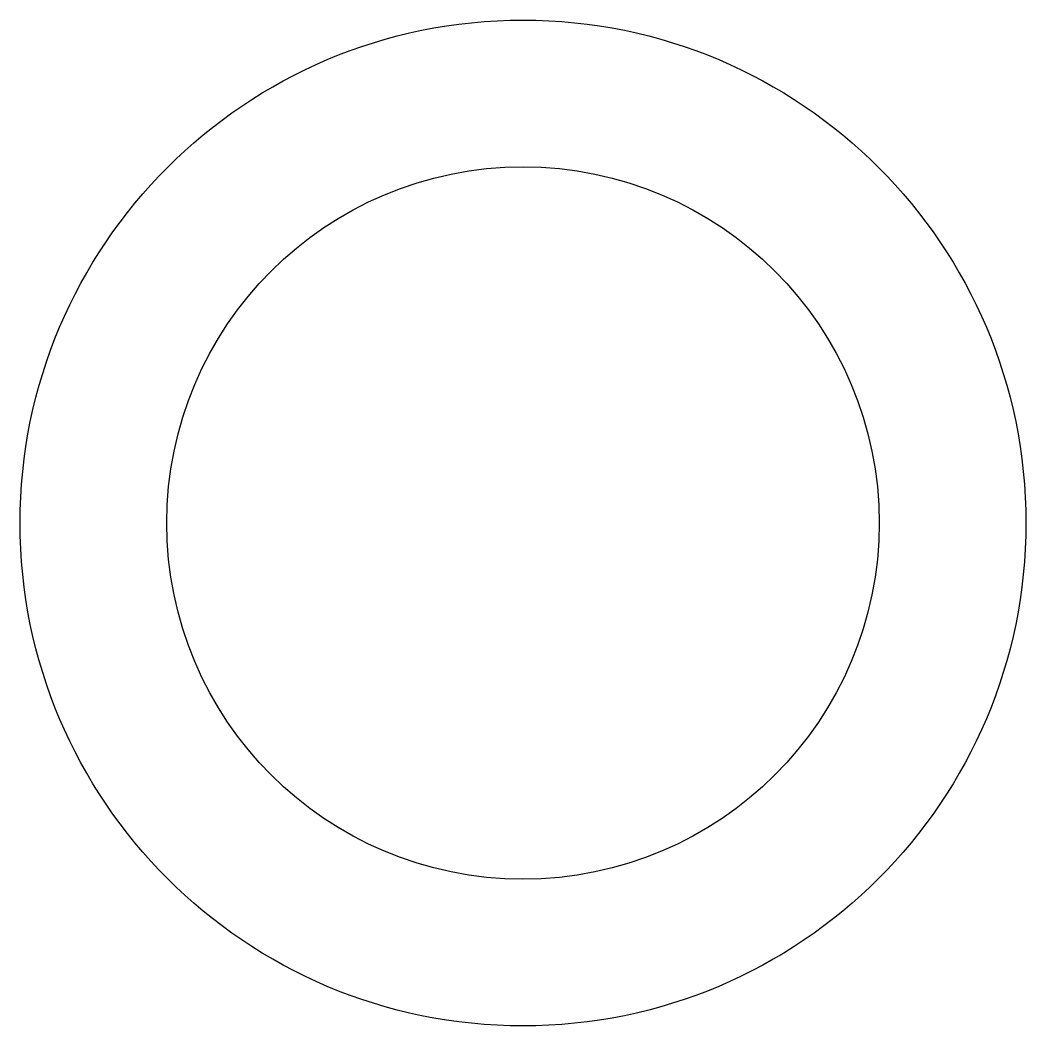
# Model space of a CAD drawing. Header units: millimetres. Extents: x -168 to 168, y -168 to 168.
import ezdxf

# ---------------------------------------------------------------- set-up
doc = ezdxf.new("R2010")
doc.units = ezdxf.units.MM
doc.layers.get('0').update_dxf_attribs({"linetype": 'CONTINUOUS'})

msp = doc.modelspace()

# ---------------------------------------------------------------- linework, layer by layer
for radius in [168, 119]:
    msp.add_circle((0, 0), radius)

doc.saveas('drawing.dxf')
